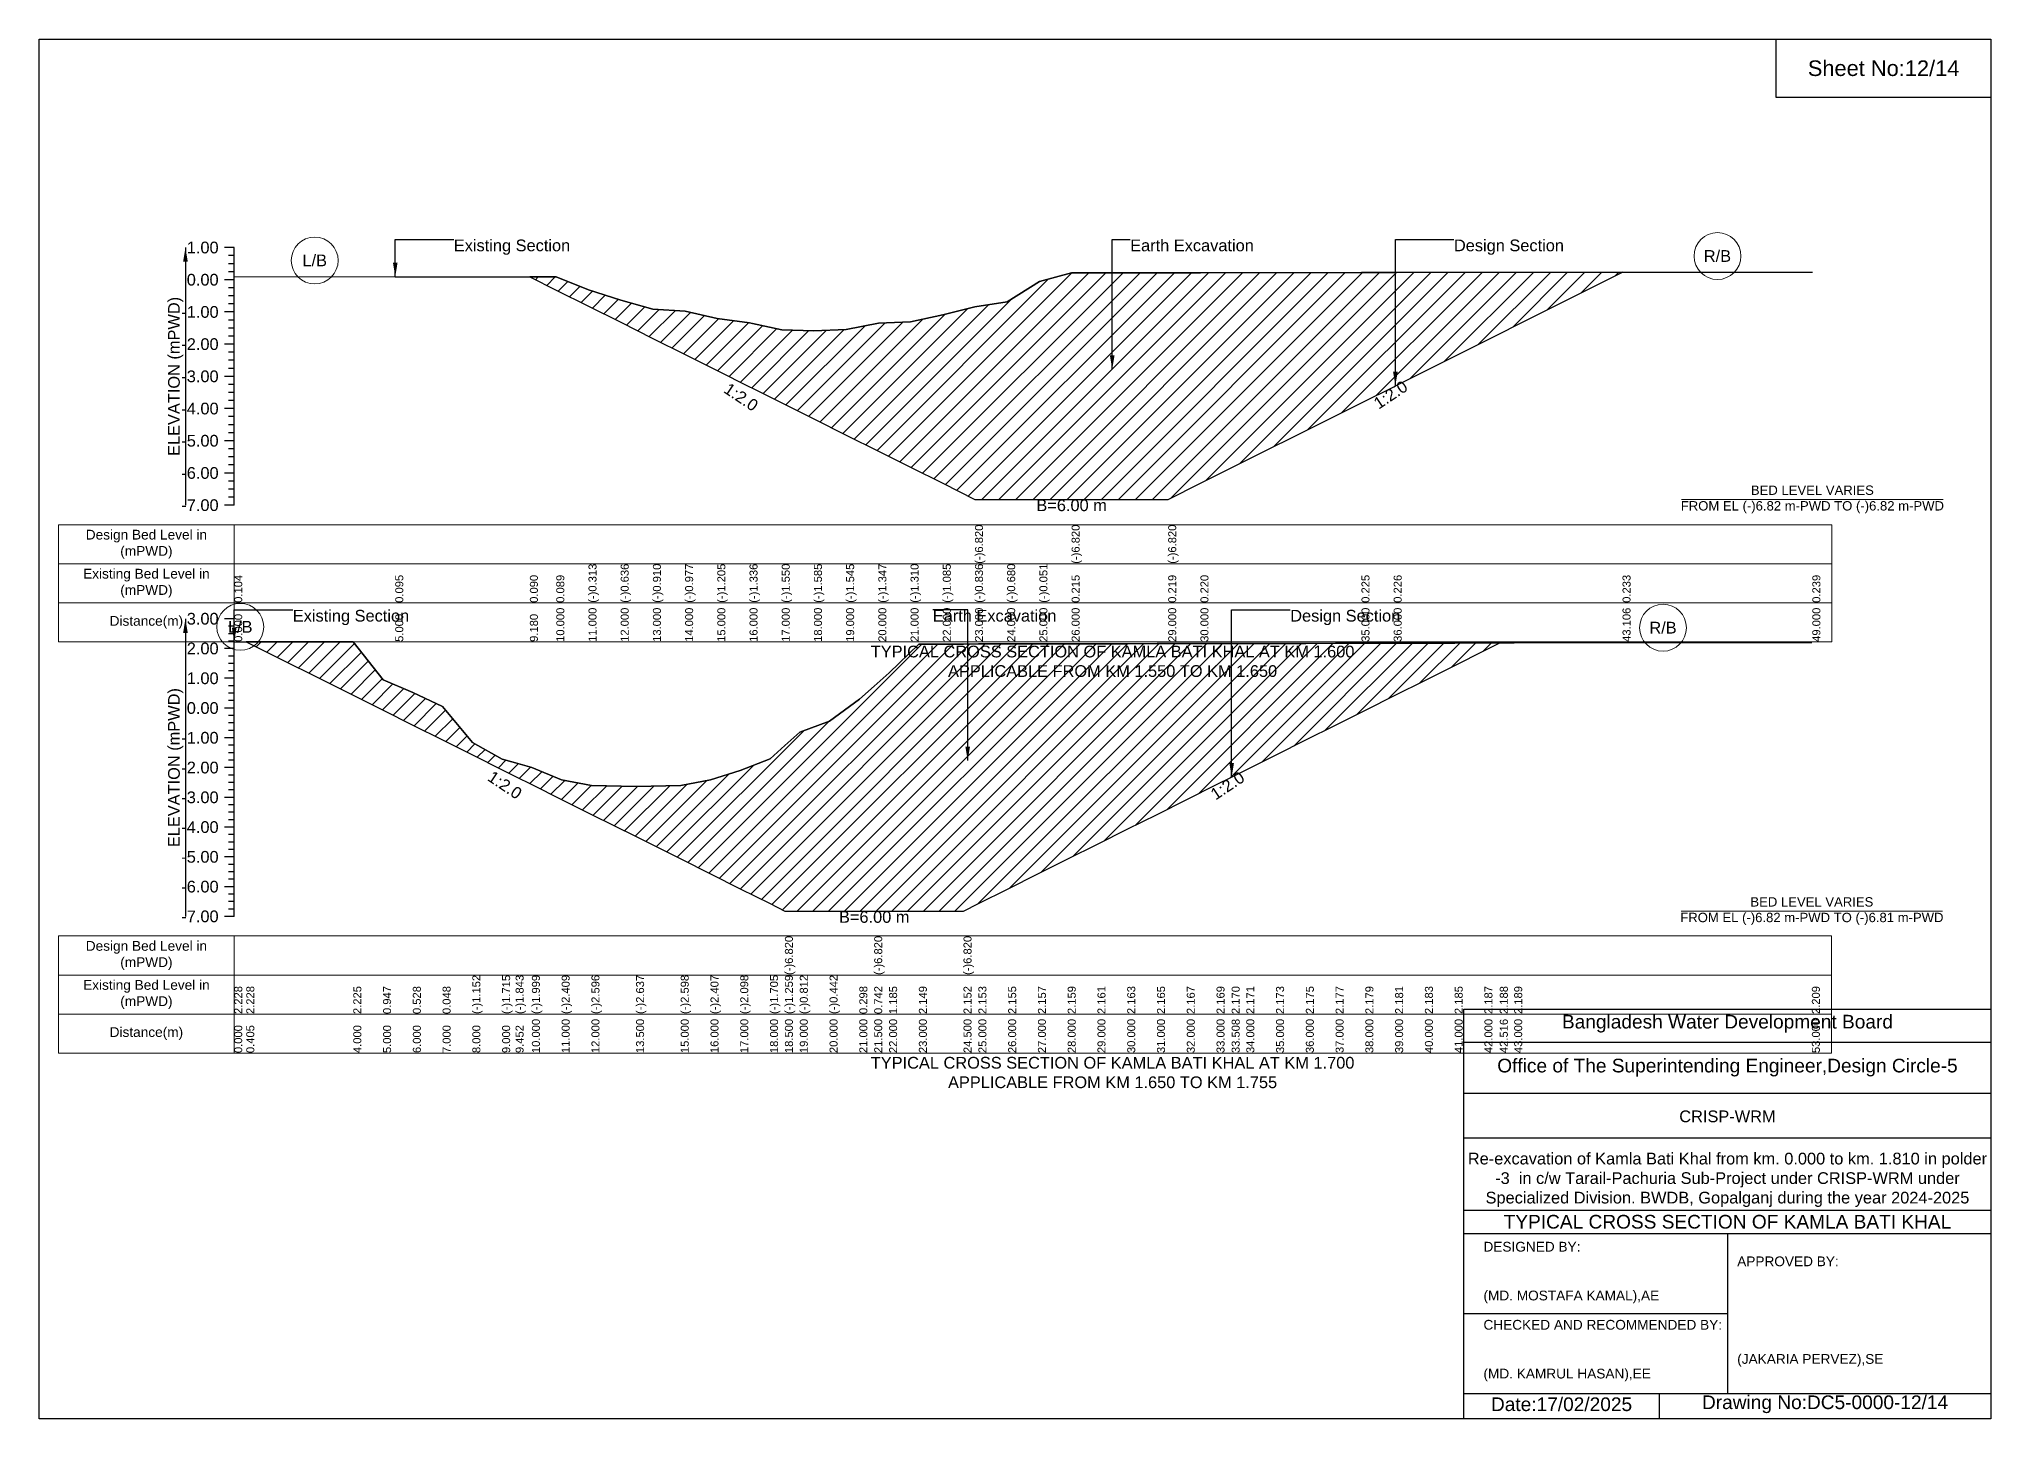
# Model space of a CAD drawing. Header units: inches. Extents: x 91000 to 238000, y -5656 to 51.
# Drawn here: x 210000 to 218000, y -5656 to 0 of the extents above; entities that cross this region are included whole.
import ezdxf

# ---------------------------------------------------------------- set-up
doc = ezdxf.new("R2010")
doc.units = ezdxf.units.IN
doc.header["$LTSCALE"] = 7
doc.header["$MEASUREMENT"] = 0
for name, color, linetype, lineweight in [('Cross section Data Border', 7, 'Continuous', 9), ('Cross Section Labels', 7, 'Continuous', 9), ('Existing_Bed_Level for Xsection', 7, 'Continuous', 25)]:
    doc.layers.add(name, color=color, linetype=linetype, lineweight=lineweight)
doc.styles.get("Standard").update_dxf_attribs({"font": 'arial.ttf'})
doc.dimstyles.get("Standard").update_dxf_attribs({"dimtxt": 0.18, "dimasz": 0.18, "dimexe": 0.18, "dimexo": 0.0625, "dimgap": 0.09, "dimtad": 0, "dimtih": 1, "dimtoh": 1, "dimdec": 4, "dimzin": 0, "dimdsep": 46, "dimtxsty": 'Standard', "dimcen": 0.09, "dimadec": 0, "dimazin": 0, "dimtfac": 1, "dimtdec": 4, "dimtofl": 0, "dimtmove": 0, "dimatfit": 3, "dimfxl": 1, "dimtolj": 1, "dimtzin": 0, "dimarcsym": 0})

msp = doc.modelspace()

# ---------------------------------------------------------------- hatches: boundary and pattern name
at = {"layer": 'Existing_Bed_Level for Xsection'}
h = msp.add_hatch(dxfattribs=at)
h.set_pattern_fill('ANSI31', color=256, scale=396, style=0)
h.paths.add_polyline_path([(212011.8, -974.9), (212120, -1029), (212252, -1095), (212384, -1161), (212516, -1227), (212648, -1293), (212780, -1359), (212912, -1425), (212923.9, -1431), (213044, -1491), (213176, -1557), (213308, -1623), (213440, -1689), (213572, -1755), (213704, -1821), (213836, -1887), (213968, -1887), (214100, -1887), (214232, -1887), (214628, -1887), (214760, -1821), (215420, -1491), (215552, -1425), (215559, -1421.5), (216490, -956), (215559, -956.9), (215552, -956.9), (215420, -957.1), (214760, -957.7), (214628, -957.9), (214232, -958.4), (214100, -993.5), (213968, -1076.5), (213836, -1097.1), (213704, -1130), (213572, -1159.7), (213440, -1164.6), (213308, -1190.7), (213176, -1196), (213044, -1191.4), (212923.9, -1165.7), (212912, -1163.1), (212780, -1145.8), (212648, -1115.7), (212516, -1106.9), (212384, -1070.7), (212252, -1028.1), (212120, -975)])
h = msp.add_hatch(dxfattribs=at)
h.set_pattern_fill('ANSI31', color=256, scale=366, style=0)
h.paths.add_polyline_path([(210849.4, -2470.5), (211288, -2689.8), (211410, -2750.8), (211532, -2811.8), (211654, -2872.8), (211776, -2933.8), (211898, -2994.8), (211953.2, -3022.4), (212020, -3055.8), (212142, -3116.8), (212264, -3177.8), (212447, -3269.3), (212630, -3360.8), (212752, -3421.8), (212874, -3482.8), (212996, -3543.8), (213057, -3574.3), (213118, -3574.3), (213240, -3574.3), (213362, -3574.3), (213423, -3574.3), (213484, -3574.3), (213606, -3574.3), (213789, -3574.3), (213850, -3543.8), (213972, -3482.8), (214094, -3421.8), (214216, -3360.8), (214338, -3299.8), (214460, -3238.8), (214582, -3177.8), (214704, -3116.8), (214826, -3055.8), (214888, -3024.8), (214948, -2994.8), (215070, -2933.8), (215192, -2872.8), (215314, -2811.8), (215436, -2750.8), (215558, -2689.8), (215680, -2628.8), (215802, -2567.8), (215924, -2506.8), (215987, -2475.3), (215924, -2475.5), (215802, -2475.7), (215680, -2476), (215558, -2476.2), (215436, -2476.4), (215314, -2476.7), (215192, -2476.9), (215070, -2477.2), (214948, -2477.4), (214888, -2477.5), (214826, -2477.7), (214704, -2477.9), (214582, -2478.2), (214460, -2478.4), (214338, -2478.6), (214216, -2478.9), (214094, -2479.1), (213972, -2479.4), (213850, -2479.6), (213789, -2479.7), (213606, -2480.1), (213484, -2597.7), (213423, -2651.8), (213362, -2705.9), (213240, -2796.2), (213118, -2841.3), (213057, -2895.8), (212996, -2950.3), (212874, -2998.2), (212752, -3035.9), (212630, -3059.2), (212447, -3064), (212264, -3059), (212142, -3036.2), (212020, -2986.2), (211953.2, -2967.2), (211898, -2951.5), (211776, -2882.8), (211654, -2736.4), (211532, -2677.9), (211410, -2626.8), (211288, -2470.8)])

# ---------------------------------------------------------------- linework, layer by layer
for points in [[(210000, 0), (218000, 0), (218000, -5656), (210000, -5656)], [(217120, 0), (218000, 0), (218000, -240), (217120, -240)]]:
    msp.add_lwpolyline(points, close=True)
for points in [[(215840, -5656), (215840, -3976), (218000, -3976)], [(215840, -4112), (218000, -4112)], [(215840, -4320), (218000, -4320)], [(215840, -4504), (218000, -4504)], [(215840, -4800), (218000, -4800)], [(215840, -4896), (218000, -4896)], [(216920, -4896), (216920, -5552)], [(215840, -5224), (216920, -5224)], [(215840, -5552), (218000, -5552)], [(216640, -5552), (216640, -5656)]]:
    msp.add_lwpolyline(points)
at = {"layer": 'Cross section Data Border'}
for points in [[(210080, -1990.8), (217348, -1990.8), (217348, -2470.8), (210080, -2470.8)], [(210080, -3676.3), (217346, -3676.3), (217346, -4156.3), (210080, -4156.3)]]:
    msp.add_lwpolyline(points, close=True, dxfattribs=at)
for points in [[(210800, -1990.8), (210800, -2470.8)], [(210080, -2150.8), (217348, -2150.8)], [(210080, -2310.8), (217348, -2310.8)], [(210800, -3676.3), (210800, -4156.3)], [(210080, -3836.3), (217346, -3836.3)], [(210080, -3996.3), (217346, -3996.3)]]:
    msp.add_lwpolyline(points, dxfattribs=at)
at = {"layer": 'Cross Section Labels'}
for points in [[(216732.2, -1887), (217803.8, -1887)], [(216730.2, -3574.3), (217801.8, -3574.3)]]:
    msp.add_lwpolyline(points, dxfattribs=at)
for centre in [(216879, -889.6), (211130, -907.6), (210824.7, -2409.5), (216656, -2413)]:
    msp.add_circle(centre, 96, dxfattribs=at)
at = {"layer": 'Existing_Bed_Level for Xsection'}
for points in [[(210800, -854.8), (210760, -854.8)], [(210800, -1910.8), (210800, -1778.8), (210800, -1646.8), (210800, -1514.8), (210800, -1382.8), (210800, -1250.8), (210800, -1118.8), (210800, -986.8), (210800, -854.8)], [(210800, -887.8), (210776, -887.8)], [(210800, -920.8), (210776, -920.8)], [(210800, -953.8), (210776, -953.8)], [(210800, -973.1), (211460, -974.2), (212011.8, -974.9), (212120, -975), (212252, -1028.1), (212384, -1070.7), (212516, -1106.9), (212648, -1115.7), (212780, -1145.8), (212912, -1163.1), (212923.9, -1165.7), (213044, -1191.4), (213176, -1196), (213308, -1190.7), (213440, -1164.6), (213572, -1159.7), (213704, -1130), (213836, -1097.1), (213836, -1097.1), (213968, -1076.5), (214100, -993.5), (214232, -958.4), (214232, -958.4), (214628, -957.9), (214628, -957.9), (214760, -957.7), (215420, -957.1), (215552, -956.9), (215559, -956.9), (216490, -956), (217268, -955.2)], [(210800, -986.8), (210760, -986.8)], [(210800, -1019.8), (210776, -1019.8)], [(210800, -1118.8), (210760, -1118.8)], [(210800, -1052.8), (210776, -1052.8)], [(210800, -1085.8), (210776, -1085.8)], [(210800, -1151.8), (210776, -1151.8)], [(210800, -1184.8), (210776, -1184.8)], [(210800, -1250.8), (210760, -1250.8)], [(210800, -1217.8), (210776, -1217.8)], [(210800, -1283.8), (210776, -1283.8)], [(210800, -1316.8), (210776, -1316.8)], [(210800, -1349.8), (210776, -1349.8)], [(210800, -1382.8), (210760, -1382.8)], [(210800, -1415.8), (210776, -1415.8)], [(210800, -1514.8), (210760, -1514.8)], [(210800, -1448.8), (210776, -1448.8)], [(210800, -1481.8), (210776, -1481.8)], [(210800, -1547.8), (210776, -1547.8)], [(210800, -1580.8), (210776, -1580.8)], [(210800, -1646.8), (210760, -1646.8)], [(210800, -1613.8), (210776, -1613.8)], [(210800, -1679.8), (210776, -1679.8)], [(210800, -1712.8), (210776, -1712.8)], [(210800, -1745.8), (210776, -1745.8)], [(210800, -1778.8), (210760, -1778.8)], [(210800, -1811.8), (210776, -1811.8)], [(210800, -1910.8), (210760, -1910.8)], [(210800, -1844.8), (210776, -1844.8)], [(210800, -1877.8), (210776, -1877.8)], [(210800, -2376.3), (210760, -2376.3)], [(210800, -3596.3), (210800, -3474.3), (210800, -3352.3), (210800, -3230.3), (210800, -3108.3), (210800, -2986.3), (210800, -2864.3), (210800, -2742.3), (210800, -2620.3), (210800, -2498.3), (210800, -2376.3)], [(210800, -2406.8), (210776, -2406.8)], [(210800, -2437.3), (210776, -2437.3)], [(210800, -2467.8), (210776, -2467.8)], [(210800, -2470.5), (210849.4, -2470.5), (211288, -2470.8), (211410, -2626.8), (211532, -2677.9), (211654, -2736.4), (211776, -2882.8), (211898, -2951.5), (211953.2, -2967.2), (212020, -2986.2), (212142, -3036.2), (212264, -3059), (212447, -3064), (212630, -3059.2), (212752, -3035.9), (212874, -2998.2), (212996, -2950.3), (213057, -2895.8), (213057, -2895.8), (213118, -2841.3), (213240, -2796.2), (213362, -2705.9), (213423, -2651.8), (213423, -2651.8), (213484, -2597.7), (213606, -2480.1), (213789, -2479.7), (213789, -2479.7), (213850, -2479.6), (213972, -2479.4), (214094, -2479.1), (214216, -2478.9), (214338, -2478.6), (214460, -2478.4), (214582, -2478.2), (214704, -2477.9), (214826, -2477.7), (214888, -2477.5), (214948, -2477.4), (215070, -2477.2), (215192, -2476.9), (215314, -2476.7), (215436, -2476.4), (215558, -2476.2), (215680, -2476), (215802, -2475.7), (215924, -2475.5), (215987, -2475.3), (216046, -2475.2), (217266, -2472.8)], [(210800, -2498.3), (210760, -2498.3)], [(210800, -2528.8), (210776, -2528.8)], [(210800, -2559.3), (210776, -2559.3)], [(210800, -2620.3), (210760, -2620.3)], [(210800, -2589.8), (210776, -2589.8)], [(210800, -2650.8), (210776, -2650.8)], [(210800, -2681.3), (210776, -2681.3)], [(210800, -2711.8), (210776, -2711.8)], [(210800, -2742.3), (210760, -2742.3)], [(210800, -2772.8), (210776, -2772.8)], [(210800, -2864.3), (210760, -2864.3)], [(210800, -2803.3), (210776, -2803.3)], [(210800, -2833.8), (210776, -2833.8)], [(210800, -2894.8), (210776, -2894.8)], [(210800, -2925.3), (210776, -2925.3)], [(210800, -2955.8), (210776, -2955.8)], [(210800, -2986.3), (210760, -2986.3)], [(210800, -3016.8), (210776, -3016.8)], [(210800, -3108.3), (210760, -3108.3)], [(210800, -3047.3), (210776, -3047.3)], [(210800, -3077.8), (210776, -3077.8)], [(210800, -3138.8), (210776, -3138.8)], [(210800, -3169.3), (210776, -3169.3)], [(210800, -3199.8), (210776, -3199.8)], [(210800, -3230.3), (210760, -3230.3)], [(210800, -3260.8), (210776, -3260.8)], [(210800, -3352.3), (210760, -3352.3)], [(210800, -3291.3), (210776, -3291.3)], [(210800, -3321.8), (210776, -3321.8)], [(210800, -3382.8), (210776, -3382.8)], [(210800, -3413.3), (210776, -3413.3)], [(210800, -3474.3), (210760, -3474.3)], [(210800, -3443.8), (210776, -3443.8)], [(210800, -3504.8), (210776, -3504.8)], [(210800, -3596.3), (210760, -3596.3)], [(210800, -3535.3), (210776, -3535.3)], [(210800, -3565.8), (210776, -3565.8)]]:
    msp.add_lwpolyline(points, dxfattribs=at)
for points in [[(212011.8, -974.9), (212011.8, -974.9), (212120, -1029), (212252, -1095), (212384, -1161), (212516, -1227), (212648, -1293), (212780, -1359), (212912, -1425), (212923.9, -1431), (213044, -1491), (213176, -1557), (213308, -1623), (213440, -1689), (213572, -1755), (213704, -1821), (213836, -1887), (213836, -1887), (213968, -1887), (214100, -1887), (214232, -1887), (214232, -1887), (214628, -1887), (214628, -1887), (214760, -1821), (215420, -1491), (215552, -1425), (215559, -1421.5), (216490, -956), (216490, -956), (216490, -956), (215559, -956.9), (215552, -956.9), (215420, -957.1), (214760, -957.7), (214628, -957.9), (214628, -957.9), (214232, -958.4), (214232, -958.4), (214100, -993.5), (213968, -1076.5), (213836, -1097.1), (213836, -1097.1), (213704, -1130), (213572, -1159.7), (213440, -1164.6), (213308, -1190.7), (213176, -1196), (213044, -1191.4), (212923.9, -1165.7), (212912, -1163.1), (212780, -1145.8), (212648, -1115.7), (212516, -1106.9), (212384, -1070.7), (212252, -1028.1), (212120, -975), (212011.8, -974.9)], [(210849.4, -2470.5), (210849.4, -2470.5), (211288, -2689.8), (211410, -2750.8), (211532, -2811.8), (211654, -2872.8), (211776, -2933.8), (211898, -2994.8), (211953.2, -3022.4), (212020, -3055.8), (212142, -3116.8), (212264, -3177.8), (212447, -3269.3), (212630, -3360.8), (212752, -3421.8), (212874, -3482.8), (212996, -3543.8), (213057, -3574.3), (213057, -3574.3), (213118, -3574.3), (213240, -3574.3), (213362, -3574.3), (213423, -3574.3), (213423, -3574.3), (213484, -3574.3), (213606, -3574.3), (213789, -3574.3), (213789, -3574.3), (213850, -3543.8), (213972, -3482.8), (214094, -3421.8), (214216, -3360.8), (214338, -3299.8), (214460, -3238.8), (214582, -3177.8), (214704, -3116.8), (214826, -3055.8), (214888, -3024.8), (214948, -2994.8), (215070, -2933.8), (215192, -2872.8), (215314, -2811.8), (215436, -2750.8), (215558, -2689.8), (215680, -2628.8), (215802, -2567.8), (215924, -2506.8), (215987, -2475.3), (215924, -2475.5), (215802, -2475.7), (215680, -2476), (215558, -2476.2), (215436, -2476.4), (215314, -2476.7), (215192, -2476.9), (215070, -2477.2), (214948, -2477.4), (214888, -2477.5), (214826, -2477.7), (214704, -2477.9), (214582, -2478.2), (214460, -2478.4), (214338, -2478.6), (214216, -2478.9), (214094, -2479.1), (213972, -2479.4), (213850, -2479.6), (213789, -2479.7), (213789, -2479.7), (213606, -2480.1), (213484, -2597.7), (213423, -2651.8), (213423, -2651.8), (213362, -2705.9), (213240, -2796.2), (213118, -2841.3), (213057, -2895.8), (213057, -2895.8), (212996, -2950.3), (212874, -2998.2), (212752, -3035.9), (212630, -3059.2), (212447, -3064), (212264, -3059), (212142, -3036.2), (212020, -2986.2), (211953.2, -2967.2), (211898, -2951.5), (211776, -2882.8), (211654, -2736.4), (211532, -2677.9), (211410, -2626.8), (211288, -2470.8), (210849.4, -2470.5)]]:
    msp.add_lwpolyline(points, close=True, dxfattribs=at)

# ---------------------------------------------------------------- texts
at = {"attachment_point": 5}
for s, insert, char_height in [('Sheet No:12/14', (217560, -120), 64), ('Bangladesh Water Development Board', (216920, -4036), 56), ('Office of The Superintending Engineer,Design Circle-5', (216920, -4216), 56)]:
    msp.add_mtext(s, dxfattribs=dict(at, insert=insert, char_height=char_height))
for s, insert, char_height, width, attachment_point in [('CRISP-WRM', (216920, -4416), 48, 2240, 5), ('Re-excavation of Kamla Bati Khal from km. 0.000 to km. 1.810 in polder -3  in c/w Tarail-Pachuria Sub-Project under CRISP-WRM under Specialized Division. BWDB, Gopalganj during the year 2024-2025', (216920, -4676), 48, 2160, 5), ('TYPICAL CROSS SECTION OF KAMLA BATI KHAL', (216920, -4848), 56, 2240, 5), ('DESIGNED BY:^J^J^J(MD. MOSTAFA KAMAL),AE', (215920, -5056), 40, 1120, 4), ('APPROVED BY:^J^J^J^J^J^J(JAKARIA PERVEZ),SE', (216960, -5216), 40, 1120, 4), ('CHECKED AND RECOMMENDED BY:^J^J^J(MD. KAMRUL HASAN),EE', (215920, -5376), 40, 1120, 4), ('Date:17/02/2025', (216240, -5596), 56, 1120, 5), ('Drawing No:DC5-0000-12/14', (217320, -5596), 56, 1760, 5)]:
    msp.add_mtext(s, dxfattribs=dict(insert=insert, char_height=char_height, width=width, attachment_point=attachment_point))
at = {"layer": 'Cross section Data Border', "char_height": 40, "width": 640, "attachment_point": 5}
for s, insert in [('Design Bed Level in (mPWD)', (210440, -2070.8)), ('Existing Bed Level in (mPWD)', (210440, -2230.8)), ('Distance(m)', (210440, -2390.8)), ('Design Bed Level in (mPWD)', (210440, -3756.3)), ('Existing Bed Level in (mPWD)', (210440, -3916.3)), ('Distance(m)', (210440, -4076.3))]:
    msp.add_mtext(s, dxfattribs=dict(at, insert=insert))
at = {"layer": 'Cross Section Labels'}
for s, insert, char_height, attachment_point in [('Existing Section', (211700, -821.8), 48, 1), ('Earth Excavation', (214472, -821.8), 48, 1), ('Design Section', (215799, -821.8), 48, 1), ('R/B', (216879, -889.6), 48, 5), ('L/B', (211130, -907.6), 48, 5), ('BED LEVEL VARIES ^JFROM EL (-)6.82 m-PWD TO (-)6.82 m-PWD', (217268, -1887), 38.4, 5), ('B=6.00 m', (214232, -1887), 48, 2), ('L/B', (210824.7, -2409.5), 48, 5), ('Existing Section', (211040, -2339.7), 48, 1), ('Earth Excavation', (213663, -2339.7), 48, 1), ('Design Section', (215128, -2339.7), 48, 1), ('R/B', (216656, -2413), 48, 5), ('TYPICAL CROSS SECTION OF KAMLA BATI KHAL AT KM 1.600^JAPPLICABLE FROM KM 1.550 TO KM 1.650', (214400, -2550.8), 48, 5), ('BED LEVEL VARIES ^JFROM EL (-)6.82 m-PWD TO (-)6.81 m-PWD', (217266, -3574.3), 38.4, 5), ('B=6.00 m', (213423, -3574.3), 48, 2), ('TYPICAL CROSS SECTION OF KAMLA BATI KHAL AT KM 1.700^JAPPLICABLE FROM KM 1.650 TO KM 1.755', (214400, -4236.3), 48, 5)]:
    msp.add_mtext(s, dxfattribs=dict(at, insert=insert, char_height=char_height, attachment_point=attachment_point))
at = {"layer": 'Cross Section Labels', "char_height": 48, "attachment_point": 2}
for insert, rotation in [((212890.9, -1447.5), 326.30993), ((215526, -1438), 33.69007), ((211922.7, -3037.7), 326.30993), ((214857.5, -3040.1), 33.69007)]:
    msp.add_mtext('1:2.0', dxfattribs=dict(at, insert=insert, rotation=rotation))
at = {"layer": 'Existing_Bed_Level for Xsection', "char_height": 48, "attachment_point": 6}
for s, insert in [('1.00', (210736, -854.8)), ('0.00', (210736, -986.8)), ('-1.00', (210736, -1118.8)), ('-2.00', (210736, -1250.8)), ('-3.00', (210736, -1382.8)), ('-4.00', (210736, -1514.8)), ('-5.00', (210736, -1646.8)), ('-6.00', (210736, -1778.8)), ('-7.00', (210736, -1910.8)), ('3.00', (210736, -2376.3)), ('2.00', (210736, -2498.3)), ('1.00', (210736, -2620.3)), ('0.00', (210736, -2742.3)), ('-1.00', (210736, -2864.3)), ('-2.00', (210736, -2986.3)), ('-3.00', (210736, -3108.3)), ('-4.00', (210736, -3230.3)), ('-5.00', (210736, -3352.3)), ('-6.00', (210736, -3474.3)), ('-7.00', (210736, -3596.3))]:
    msp.add_mtext(s, dxfattribs=dict(at, insert=insert))
at = {"layer": 'Existing_Bed_Level for Xsection', "rotation": 90}
for s, insert, char_height, attachment_point in [('ELEVATION (mPWD)', (210560, -1382.8), 48, 5), ('(-)6.820', (213836, -2150.8), 32.8, 1), ('(-)6.820', (214232, -2150.8), 32.8, 1), ('(-)6.820', (214628, -2150.8), 32.8, 1), ('(-)0.313', (212252, -2310.8), 32.8, 1), ('(-)0.636', (212384, -2310.8), 32.8, 1), ('(-)0.910', (212516, -2310.8), 32.8, 1), ('(-)0.977', (212648, -2310.8), 32.8, 1), ('(-)1.205', (212780, -2310.8), 32.8, 1), ('(-)1.336', (212912, -2310.8), 32.8, 1), ('(-)1.550', (213044, -2310.8), 32.8, 1), ('(-)1.585', (213176, -2310.8), 32.8, 1), ('(-)1.545', (213308, -2310.8), 32.8, 1), ('(-)1.347', (213440, -2310.8), 32.8, 1), ('(-)1.310', (213572, -2310.8), 32.8, 1), ('(-)1.085', (213704, -2310.8), 32.8, 1), ('(-)0.836', (213836, -2310.8), 32.8, 1), ('(-)0.680', (213968, -2310.8), 32.8, 1), ('(-)0.051', (214100, -2310.8), 32.8, 1), ('0.104', (210800, -2310.8), 32.8, 1), ('0.095', (211460, -2310.8), 32.8, 1), ('0.090', (212011.8, -2310.8), 32.8, 1), ('0.089', (212120, -2310.8), 32.8, 1), ('0.215', (214232, -2310.8), 32.8, 1), ('0.219', (214628, -2310.8), 32.8, 1), ('0.220', (214760, -2310.8), 32.8, 1), ('0.225', (215420, -2310.8), 32.8, 1), ('0.226', (215552, -2310.8), 32.8, 1), ('0.233', (216490, -2310.8), 32.8, 1), ('0.239', (217268, -2310.8), 32.8, 1), ('0.000', (210800, -2470.8), 32.8, 1), ('5.000', (211460, -2470.8), 32.8, 1), ('9.180', (212011.8, -2470.8), 32.8, 1), ('10.000', (212120, -2470.8), 32.8, 1), ('11.000', (212252, -2470.8), 32.8, 1), ('12.000', (212384, -2470.8), 32.8, 1), ('13.000', (212516, -2470.8), 32.8, 1), ('14.000', (212648, -2470.8), 32.8, 1), ('15.000', (212780, -2470.8), 32.8, 1), ('16.000', (212912, -2470.8), 32.8, 1), ('17.000', (213044, -2470.8), 32.8, 1), ('18.000', (213176, -2470.8), 32.8, 1), ('19.000', (213308, -2470.8), 32.8, 1), ('20.000', (213440, -2470.8), 32.8, 1), ('21.000', (213572, -2470.8), 32.8, 1), ('22.000', (213704, -2470.8), 32.8, 1), ('23.000', (213836, -2470.8), 32.8, 1), ('24.000', (213968, -2470.8), 32.8, 1), ('25.000', (214100, -2470.8), 32.8, 1), ('26.000', (214232, -2470.8), 32.8, 1), ('29.000', (214628, -2470.8), 32.8, 1), ('30.000', (214760, -2470.8), 32.8, 1), ('35.000', (215420, -2470.8), 32.8, 1), ('36.000', (215552, -2470.8), 32.8, 1), ('43.106', (216490, -2470.8), 32.8, 1), ('49.000', (217268, -2470.8), 32.8, 1), ('ELEVATION (mPWD)', (210560, -2986.3), 48, 5), ('(-)6.820', (213057, -3836.3), 32.8, 1), ('(-)6.820', (213423, -3836.3), 32.8, 1), ('(-)6.820', (213789, -3836.3), 32.8, 1), ('(-)1.152', (211776, -3996.3), 32.8, 1), ('(-)1.715', (211898, -3996.3), 32.8, 1), ('(-)1.843', (211953.2, -3996.3), 32.8, 1), ('(-)1.999', (212020, -3996.3), 32.8, 1), ('(-)2.409', (212142, -3996.3), 32.8, 1), ('(-)2.596', (212264, -3996.3), 32.8, 1), ('(-)2.637', (212447, -3996.3), 32.8, 1), ('(-)2.598', (212630, -3996.3), 32.8, 1), ('(-)2.407', (212752, -3996.3), 32.8, 1), ('(-)2.098', (212874, -3996.3), 32.8, 1), ('(-)1.705', (212996, -3996.3), 32.8, 1), ('(-)1.259', (213057, -3996.3), 32.8, 1), ('(-)0.812', (213118, -3996.3), 32.8, 1), ('(-)0.442', (213240, -3996.3), 32.8, 1), ('2.228', (210800, -3996.3), 32.8, 1), ('2.228', (210849.4, -3996.3), 32.8, 1), ('2.225', (211288, -3996.3), 32.8, 1), ('0.947', (211410, -3996.3), 32.8, 1), ('0.528', (211532, -3996.3), 32.8, 1), ('0.048', (211654, -3996.3), 32.8, 1), ('0.298', (213362, -3996.3), 32.8, 1), ('0.742', (213423, -3996.3), 32.8, 1), ('1.185', (213484, -3996.3), 32.8, 1), ('2.149', (213606, -3996.3), 32.8, 1), ('2.152', (213789, -3996.3), 32.8, 1), ('2.153', (213850, -3996.3), 32.8, 1), ('2.155', (213972, -3996.3), 32.8, 1), ('2.157', (214094, -3996.3), 32.8, 1), ('2.159', (214216, -3996.3), 32.8, 1), ('2.161', (214338, -3996.3), 32.8, 1), ('2.163', (214460, -3996.3), 32.8, 1), ('2.165', (214582, -3996.3), 32.8, 1), ('2.167', (214704, -3996.3), 32.8, 1), ('2.169', (214826, -3996.3), 32.8, 1), ('2.170', (214888, -3996.3), 32.8, 1), ('2.171', (214948, -3996.3), 32.8, 1), ('2.173', (215070, -3996.3), 32.8, 1), ('2.175', (215192, -3996.3), 32.8, 1), ('2.177', (215314, -3996.3), 32.8, 1), ('2.179', (215436, -3996.3), 32.8, 1), ('2.181', (215558, -3996.3), 32.8, 1), ('2.183', (215680, -3996.3), 32.8, 1), ('2.185', (215802, -3996.3), 32.8, 1), ('2.187', (215924, -3996.3), 32.8, 1), ('2.188', (215987, -3996.3), 32.8, 1), ('2.189', (216046, -3996.3), 32.8, 1), ('2.209', (217266, -3996.3), 32.8, 1), ('0.000', (210800, -4156.3), 32.8, 1), ('0.405', (210849.4, -4156.3), 32.8, 1), ('4.000', (211288, -4156.3), 32.8, 1), ('5.000', (211410, -4156.3), 32.8, 1), ('6.000', (211532, -4156.3), 32.8, 1), ('7.000', (211654, -4156.3), 32.8, 1), ('8.000', (211776, -4156.3), 32.8, 1), ('9.000', (211898, -4156.3), 32.8, 1), ('9.452', (211953.2, -4156.3), 32.8, 1), ('10.000', (212020, -4156.3), 32.8, 1), ('11.000', (212142, -4156.3), 32.8, 1), ('12.000', (212264, -4156.3), 32.8, 1), ('13.500', (212447, -4156.3), 32.8, 1), ('15.000', (212630, -4156.3), 32.8, 1), ('16.000', (212752, -4156.3), 32.8, 1), ('17.000', (212874, -4156.3), 32.8, 1), ('18.000', (212996, -4156.3), 32.8, 1), ('18.500', (213057, -4156.3), 32.8, 1), ('19.000', (213118, -4156.3), 32.8, 1), ('20.000', (213240, -4156.3), 32.8, 1), ('21.000', (213362, -4156.3), 32.8, 1), ('21.500', (213423, -4156.3), 32.8, 1), ('22.000', (213484, -4156.3), 32.8, 1), ('23.000', (213606, -4156.3), 32.8, 1), ('24.500', (213789, -4156.3), 32.8, 1), ('25.000', (213850, -4156.3), 32.8, 1), ('26.000', (213972, -4156.3), 32.8, 1), ('27.000', (214094, -4156.3), 32.8, 1), ('28.000', (214216, -4156.3), 32.8, 1), ('29.000', (214338, -4156.3), 32.8, 1), ('30.000', (214460, -4156.3), 32.8, 1), ('31.000', (214582, -4156.3), 32.8, 1), ('32.000', (214704, -4156.3), 32.8, 1), ('33.000', (214826, -4156.3), 32.8, 1), ('33.508', (214888, -4156.3), 32.8, 1), ('34.000', (214948, -4156.3), 32.8, 1), ('35.000', (215070, -4156.3), 32.8, 1), ('36.000', (215192, -4156.3), 32.8, 1), ('37.000', (215314, -4156.3), 32.8, 1), ('38.000', (215436, -4156.3), 32.8, 1), ('39.000', (215558, -4156.3), 32.8, 1), ('40.000', (215680, -4156.3), 32.8, 1), ('41.000', (215802, -4156.3), 32.8, 1), ('42.000', (215924, -4156.3), 32.8, 1), ('42.516', (215987, -4156.3), 32.8, 1), ('43.000', (216046, -4156.3), 32.8, 1), ('53.000', (217266, -4156.3), 32.8, 1)]:
    msp.add_mtext(s, dxfattribs=dict(at, insert=insert, char_height=char_height, attachment_point=attachment_point))

# ---------------------------------------------------------------- leaders
at = {"layer": 'Cross Section Labels', "annotation_type": 0, "has_hookline": 1, "hookline_direction": 0}
for points, text_width in [([(211460, -974.2), (211460, -821.8), (211699.9, -821.8)], 467.2), ([(214398.5, -1354.3), (214398.5, -821.8), (214471.9, -821.8)], 497), ([(215559, -1421.5), (215559, -821.8), (215798.9, -821.8)], 441.2), ([(210800, -2470.5), (210800, -2339.7), (211039.9, -2339.7)], 467.2), ([(213806.1, -2957.5), (213806.1, -2339.7), (213662.9, -2339.7)], 497), ([(214888, -3024.8), (214888, -2339.7), (215127.9, -2339.7)], 441.2)]:
    msp.add_leader(points, dimstyle='Standard', override={"dimasz": 57.6}, dxfattribs=dict(at, text_width=text_width))
at = {"layer": 'Existing_Bed_Level for Xsection'}
for points in [[(210600, -854.8), (210600, -1910.8)], [(210600, -2376.3), (210600, -3596.3)]]:
    msp.add_leader(points, dimstyle='Standard', override={"dimasz": 57.6}, dxfattribs=at)

doc.saveas('drawing.dxf')
